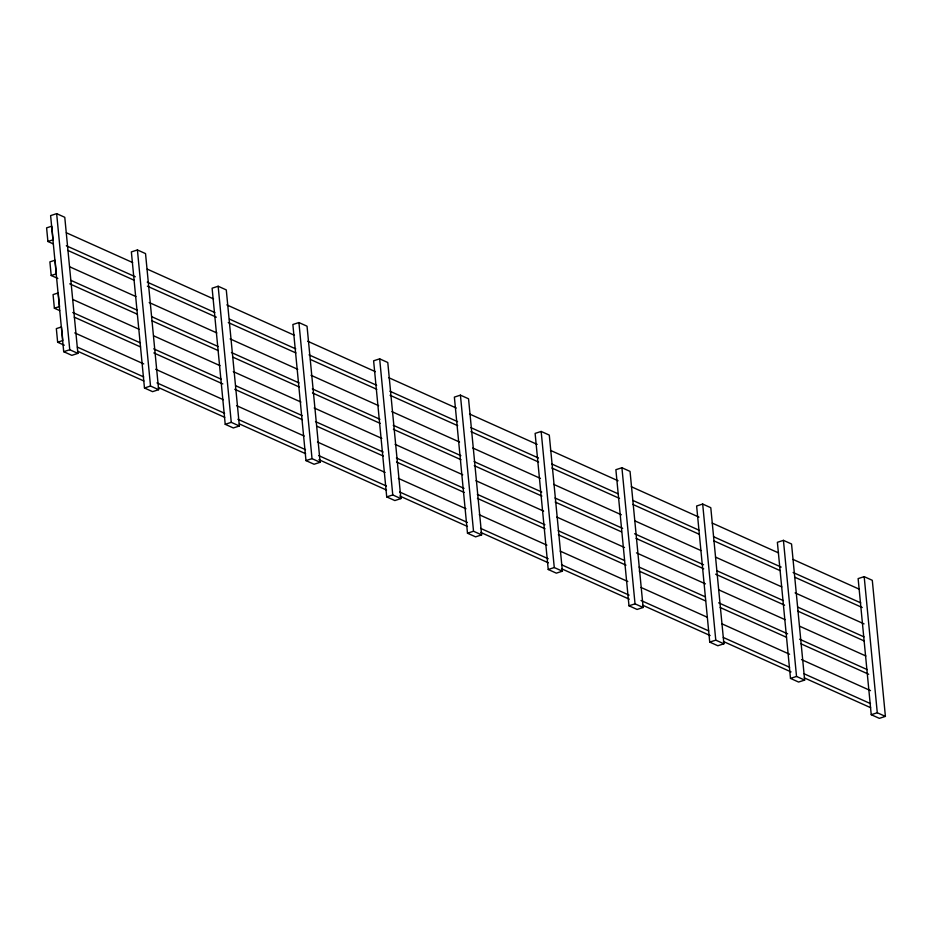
<?xml version="1.0" encoding="UTF-8"?>
<svg xmlns="http://www.w3.org/2000/svg" width="932" height="932" viewBox="0 0 932 932"><rect width="100%" height="100%" fill="white"/><g stroke="black" fill="none" stroke-linecap="round" stroke-linejoin="round"><path stroke-width="1.4" d="M56.654 213.649L50.608 215.607L63.714 351.702L71.834 355.348L77.88 353.391L64.774 217.296L56.654 213.649L69.76 349.745L77.88 353.391M47.905 241.481L53.066 239.804L51.761 226.196L46.6 227.862L47.905 241.481L53.217 243.858M51.202 275.499L56.351 273.822L55.046 260.214L49.885 261.88L51.202 275.499L57.831 278.47M137.412 249.951L131.365 251.908L144.472 388.003L152.58 391.65L158.626 389.692L145.532 253.597L137.412 249.951L150.518 386.046L158.626 389.692M54.371 308.212L59.532 306.535L58.215 292.928L53.066 294.594L54.371 308.212L59.683 310.589M218.158 286.252L212.112 288.209L225.218 424.305L233.338 427.951L239.384 425.994L226.278 289.899L218.158 286.252L231.264 422.347L239.384 425.994M57.644 342.23L62.805 340.564L61.5 326.946L56.339 328.623L57.644 342.23L64.285 345.213M63.714 351.702L69.76 349.745M298.916 322.554L292.869 324.511L305.976 460.606L314.084 464.252L320.13 462.295L307.036 326.2L298.916 322.554L312.022 458.649L320.13 462.295M144.472 388.003L150.518 386.046M379.662 358.843L373.615 360.812L386.722 496.907L394.842 500.554L400.888 498.597L387.782 362.501L379.662 358.843L392.768 494.939L400.888 498.597M225.218 424.305L231.264 422.347M460.42 395.145L454.373 397.114L467.48 533.209L475.588 536.855L481.634 534.886L468.54 398.791L460.42 395.145L473.526 531.24L481.634 534.886M305.976 460.606L312.022 458.649M541.166 431.446L535.119 433.403L548.226 569.499L556.346 573.157L562.392 571.188L549.286 435.093L541.166 431.446L554.272 567.541L562.392 571.188M386.722 496.907L392.768 494.939M621.924 467.748L615.877 469.705L628.984 605.8L637.092 609.446L643.138 607.489L630.044 471.394L621.924 467.748L635.03 603.843L643.138 607.489M467.48 533.209L473.526 531.24M702.681 504.049L696.623 506.006L709.73 642.101L717.85 645.748L723.896 643.791L710.79 507.695L702.681 504.049L715.776 640.144L723.896 643.791M548.226 569.499L554.272 567.541M783.428 540.35L777.381 542.308L790.487 678.403L798.596 682.049L804.642 680.092L791.548 543.997L783.428 540.35L796.534 676.446L804.642 680.092M628.984 605.8L635.03 603.843M864.185 576.652L858.127 578.609L871.234 714.704L879.354 718.351L885.4 716.393L872.294 580.298L864.185 576.652L877.28 712.747L885.4 716.393M709.73 642.101L715.776 640.144M790.487 678.403L796.534 676.446M871.234 714.704L877.28 712.747M66.347 232.755L132.659 262.556M147.244 269.115L213.556 298.927M226.826 304.892L294.454 335.299M307.723 341.252L375.363 371.658M388.621 377.623L456.261 408.03M469.518 413.994L537.158 444.389M550.428 450.354L618.056 480.761M631.325 486.725L698.965 517.132M712.223 523.085L778.535 552.897M793.12 559.456L859.432 589.269M66.335 245.768L135.291 276.769M147.233 282.128L214.873 312.535M229.458 319.094L295.77 348.906M309.028 354.871L376.668 385.265M389.937 391.23L457.565 421.637M470.835 427.602L538.475 458.008M551.732 463.961L618.044 493.774M632.63 500.333L698.942 530.145M713.539 536.692L781.167 567.099M793.109 572.469L860.749 602.876M67.803 250.417L134.115 280.229M147.373 286.194L216.34 317.195M228.282 322.554L295.922 352.96M310.507 359.519L376.819 389.331M390.077 395.285L457.717 425.691M470.975 431.656L538.614 462.062M551.884 468.027L619.524 498.422M632.781 504.387L699.093 534.199M713.679 540.758L779.991 570.559M794.577 577.118L862.216 607.524M69.632 266.773L135.944 296.574M149.213 302.539L216.841 332.945M230.111 338.91L297.751 369.317M311.008 375.27L378.648 405.676M391.906 411.641L459.546 442.048M472.815 448.012L540.443 478.407M553.713 484.372L621.353 514.779M634.61 520.743L700.922 550.544M715.508 557.103L781.82 586.915M795.089 592.88L864.046 623.881M70.948 280.381L137.26 310.193M151.846 316.752L218.158 346.553M231.416 352.517L299.055 382.924M312.325 388.889L379.953 419.284M393.222 425.248L460.862 455.655M474.12 461.62L541.76 492.026M555.018 497.979L622.658 528.386M634.599 533.756L703.555 564.757M716.824 570.722L783.136 600.523M797.722 607.082L864.034 636.894M69.772 283.841L137.4 314.247M151.998 320.806L218.309 350.607M232.895 357.166L299.207 386.978M312.465 392.943L380.105 423.349M393.374 429.303L461.002 459.709M474.272 465.674L541.911 496.08M555.169 502.045L621.481 531.846M636.067 538.405L703.707 568.811M715.648 574.182L784.604 605.183M797.874 611.136L864.185 640.948M72.812 299.487L139.124 329.299M153.71 335.846L220.022 365.659M233.28 371.623L300.92 402.03M314.189 407.983L381.817 438.39M395.086 444.354L462.726 474.761M475.984 480.726L543.624 511.12M556.882 517.085L624.522 547.492M636.463 552.862L705.419 583.863M718.688 589.816L785 619.629M799.586 626.188L865.898 656M72.789 312.5L140.429 342.906M153.698 348.859L221.327 379.266M235.924 385.825L302.236 415.637M315.494 421.602L383.134 451.997M396.391 457.962L464.031 488.368M477.3 494.333L544.929 524.739M558.198 530.692L624.51 560.505M639.096 567.064L705.408 596.876M718.665 602.829L787.633 633.83M799.574 639.201L867.214 669.607M74.269 317.148L140.581 346.96M153.838 352.925L222.806 383.926M234.748 389.285L302.376 419.691M316.973 426.25L383.285 456.063M396.543 462.016L464.183 492.422M477.44 498.387L545.08 528.793M558.35 534.758L625.978 565.153M639.247 571.118L705.559 600.93M720.145 607.489L786.457 637.29M801.042 643.849L868.682 674.255M74.758 332.91L143.726 363.911M155.656 369.282L223.296 399.688M236.565 405.641L304.193 436.048M317.463 442.013L385.102 472.419M398.36 478.372L466 508.779M479.258 514.744L546.898 545.15M560.167 551.115L627.795 581.51M641.065 587.475L707.376 617.287M721.962 623.846L789.602 654.252M801.532 659.611L870.5 690.612M77.391 347.123L143.703 376.924M156.972 382.889L224.612 413.295M237.87 419.26L305.51 449.655M318.767 455.62L386.407 486.026M399.677 491.991L467.305 522.398M480.574 528.351L548.214 558.757M561.472 564.722L629.112 595.129M641.041 600.488L708.681 630.894M723.279 637.453L789.59 667.265M804.176 673.824L870.488 703.625M77.542 351.178L143.854 380.978M158.44 387.537L224.752 417.35M239.349 423.909L305.661 453.721M318.919 459.674L386.559 490.081M399.816 496.045L467.456 526.452M480.714 532.405L548.354 562.812M561.623 568.776L629.263 599.183M642.521 605.148L710.161 635.542M723.418 641.507L791.058 671.914M804.316 677.879L870.628 707.679"/></g></svg>
